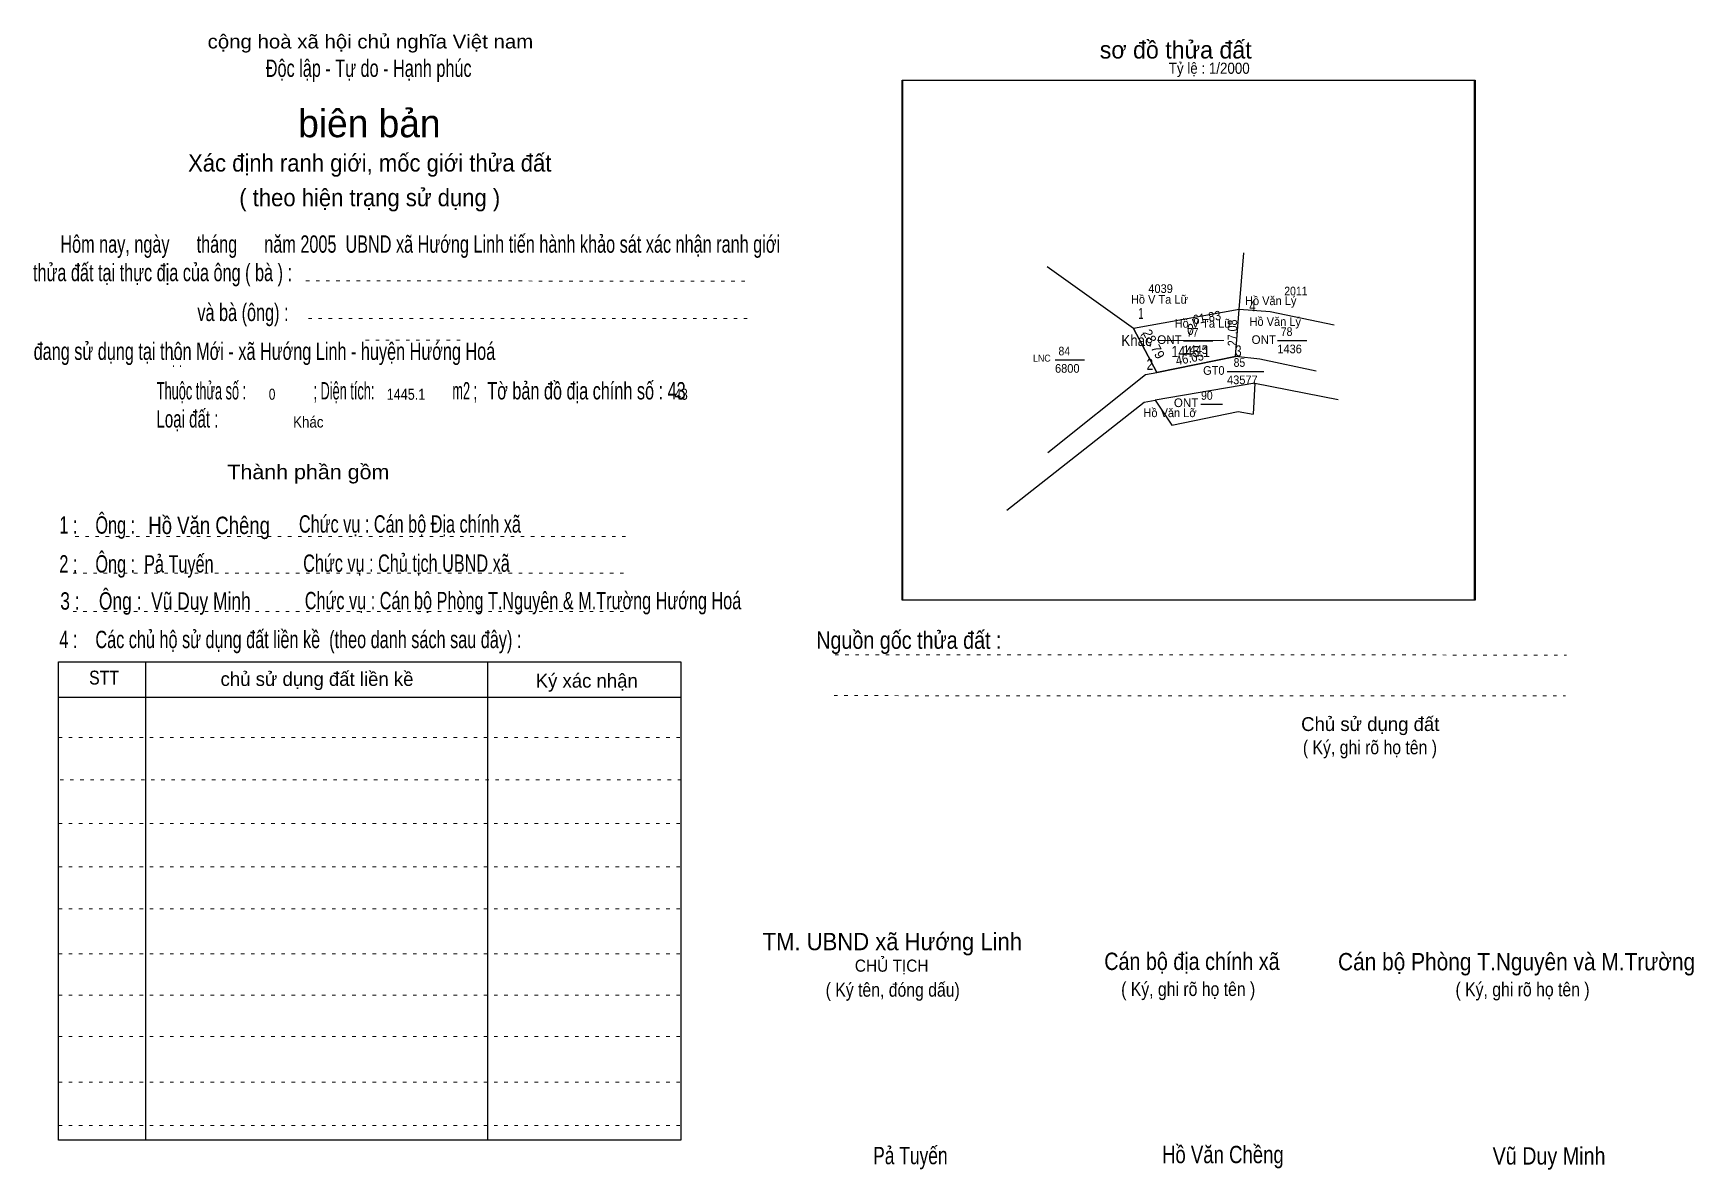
# Model space of a CAD drawing. Header units: centimetres. Extents: x -1.5 to 46.4, y -3.9 to 28.9.
import ezdxf
from ezdxf.enums import TextEntityAlignment as Align

# ---------------------------------------------------------------- set-up
doc = ezdxf.new("R2010")
doc.units = ezdxf.units.CM
doc.header["$LTSCALE"] = 0.16
doc.linetypes.add('DOTTED', pattern=[1.5, 0.3, -1.2])
for name, color, linetype, lineweight in [('15', 7, 'Continuous', 25), ('2', 7, 'Continuous', 25), ('22', 7, 'Continuous', 25), ('33', 7, 'Continuous', 13), ('5', 7, 'DOTTED', 13)]:
    doc.layers.add(name, color=color, linetype=linetype, lineweight=lineweight)
for name, color, linetype in [('16', 7, 'Continuous'), ('32', 7, 'Continuous'), ('34', 7, 'Continuous'), ('51', 7, 'Continuous')]:
    doc.layers.add(name, color=color, linetype=linetype)

msp = doc.modelspace()

# ---------------------------------------------------------------- linework, layer by layer
at = {"layer": '15'}
for p, q in [((31.67, 20), (32.52, 20)), ((34.38, 20.01), (35.23, 20.01)), ((27.97, 19.45), (28.82, 19.45)), ((32.93, 19.12), (33.99, 19.12)), ((32.17, 18.17), (32.8, 18.17))]:
    msp.add_line(p, q, dxfattribs=at)
at = {"layer": '2'}
msp.add_lwpolyline([(23.56, 27.52), (40.06, 27.52), (40.06, 12.52), (23.56, 12.52)], close=True, dxfattribs=at)
at = {"layer": '22'}
for p, q in [((30.23, 20.36), (27.74, 22.13)), ((33.28, 20.9), (30.23, 20.36)), ((30.91, 19.09), (30.23, 20.36)), ((33.17, 19.55), (30.91, 19.09)), ((33.73, 18.78), (30.86, 18.29)), ((33.73, 18.78), (33.68, 17.89)), ((33.73, 18.78), (36.13, 18.31))]:
    msp.add_line(p, q, dxfattribs=at)
for points in [[(33.17, 19.55), (33.28, 20.9), (33.41, 22.54)], [(36.02, 20.45), (34.17, 20.84), (33.28, 20.9)], [(35.5, 19.13), (33.88, 19.47), (33.17, 19.55)], [(27.76, 16.78), (30.58, 19.03), (30.91, 19.09)], [(26.58, 15.12), (30.54, 18.23), (30.86, 18.29)], [(30.86, 18.29), (31.34, 17.57), (33.25, 17.96), (33.68, 17.89)]]:
    msp.add_lwpolyline(points, dxfattribs=at)
msp.add_lwpolyline([(30.91, 19.09), (33.17, 19.55), (33.28, 20.9), (30.23, 20.36)], close=True, dxfattribs=at)
at = {"layer": '33'}
msp.add_line((30.92, 20.01), (32.84, 20.01), dxfattribs=at)
at = {"layer": '5'}
for p, q in [((6.37, 21.73), (19.21, 21.72)), ((6.44, 20.64), (19.25, 20.64)), ((8.09, 20.02), (10.86, 20.02)), ((-0.28, 14.36), (15.72, 14.36)), ((-0.34, 13.3), (15.66, 13.3)), ((-0.34, 12.2), (15.66, 12.2)), ((21.63, 10.95), (42.72, 10.94)), ((21.6, 9.77), (42.69, 9.76)), ((-0.76, 8.56), (17.18, 8.56)), ((-0.72, 7.34), (17.22, 7.34)), ((-0.76, 6.08), (17.18, 6.08)), ((-0.76, 4.83), (17.18, 4.83)), ((-0.76, 3.62), (17.18, 3.62)), ((-0.76, 2.33), (17.18, 2.33)), ((-0.76, 1.13), (17.18, 1.13)), ((-0.76, -0.06), (17.18, -0.06)), ((-0.76, -1.37), (17.18, -1.37)), ((-0.76, -2.62), (17.18, -2.62))]:
    msp.add_line(p, q, dxfattribs=at)
at = {"layer": '5', "linetype": 'Continuous', "lineweight": 25}
for p, q in [((1.74, 10.74), (1.74, -3.05)), ((11.61, 10.74), (11.61, -3.05)), ((-0.76, 9.73), (17.18, 9.73))]:
    msp.add_line(p, q, dxfattribs=at)
for points in [[(23.58, 27.52), (40.08, 27.52), (40.08, 12.52), (23.58, 12.52)], [(-0.76, 10.74), (17.18, 10.74), (17.18, -3.05), (-0.76, -3.05)]]:
    msp.add_lwpolyline(points, close=True, dxfattribs=at)

# ---------------------------------------------------------------- texts
at = {"layer": '15'}
for s, width, p in [('4039', 0.95, (30.66, 21.38)), ('2011', 0.9, (34.58, 21.31)), ('77', 0.9, (31.77, 20.12)), ('78', 0.9, (34.48, 20.14)), ('84', 0.9, (28.07, 19.58)), ('1445', 0.95, (31.67, 19.62)), ('1436', 0.95, (34.38, 19.64)), ('6800', 0.95, (27.97, 19.08)), ('GT0', 0.95, (32.24, 19.02)), ('85', 0.9, (33.12, 19.25)), ('43577', 0.95, (32.93, 18.75)), ('90', 0.9, (32.18, 18.3))]:
    msp.add_text(s, height=0.25, dxfattribs=dict(at, width=width)).set_placement(p)
at = {"layer": '16', "width": 0.95}
for s, p in [('Hồ V Ta Lữ', (30.98, 21.07)), ('Hồ Văn Lý', (34.19, 21.03)), ('Hồ V Ta Lữ', (32.24, 20.38)), ('Hồ Văn Lý', (34.32, 20.43)), ('Hồ Văn Lỡ', (31.285, 17.8))]:
    msp.add_text(s, height=0.25, dxfattribs=at).set_placement(p, align=Align.CENTER)
at = {"layer": '22'}
for p in [(31.27, 19.91), (33.99, 19.91), (31.75, 18.09)]:
    msp.add_text('ONT', height=0.25, dxfattribs=at).set_placement(p, align=Align.CENTER)
at = {"layer": '22', "width": 0.95}
msp.add_text('LNC', height=0.2, dxfattribs=at).set_placement((27.59, 19.4), align=Align.CENTER)
at = {"layer": '32'}
for s, width, p in [('4', 0.8, (33.57, 20.85)), ('1', 0.65, (30.37, 20.63)), ('3', 0.75, (33.17, 19.55)), ('2', 0.8, (30.61, 19.16))]:
    msp.add_text(s, height=0.32, dxfattribs=dict(at, width=width)).set_placement(p)
at = {"layer": '33', "width": 0.9}
msp.add_text('Khác', height=0.32, dxfattribs=at).set_placement((30.76, 19.85), align=Align.RIGHT)
at = {"layer": '33'}
for s, width, p in [('0', 0.8, (31.875, 20.17)), ('1445.1', 0.85, (31.88, 19.53))]:
    msp.add_text(s, height=0.32, dxfattribs=dict(at, width=width)).set_placement(p, align=Align.CENTER)
at = {"layer": '34'}
for s, width, p in [(': : ', 0.85, (2.5, 19.25)), ('0', 0.8, (5.3, 18.3)), ('1445.1', 0.85, (8.7, 18.3)), ('43', 0.8, (17, 18.3)), ('Khác', 0.9, (6, 17.5))]:
    msp.add_text(s, height=0.32, dxfattribs=dict(at, width=width)).set_placement(p)
at = {"layer": '5'}
for s, height, width, p in [('cộng hoà xã hội chủ nghĩa Việt nam', 0.4, 1.1, (8.23, 28.43)), ('Độc lập - Tự do - Hạnh phúc', 0.5, 0.7, (8.18, 27.61)), ('Xác định ranh giới, mốc giới thửa đất', 0.5, 0.95, (8.21, 24.88)), ('( theo hiện trạng sử dụng )', 0.5, 0.95, (8.21, 23.88)), ('Thành phần gồm', 0.42, 1.1, (6.44, 16.01)), ('Hồ Văn Chêng', 0.5, 0.8, (3.58, 14.43)), ('Chức vụ : Cán bộ Địa chính xã', 0.5, 0.7, (9.37, 14.47)), ('Chức vụ : Chủ tịch UBND xã', 0.5, 0.7, (9.27, 13.34)), ('Chức vụ : Cán bộ Phòng T.Nguyên & M.Trường Hướng Hoá', 0.5, 0.7, (12.63, 12.26)), ('    Nguồn gốc thửa đất :', 0.5, 0.85, (23.44, 11.12)), ('( Ký, ghi rõ họ tên )', 0.4, 0.85, (37.05, 8.08)), ('CHỦ TỊCH', 0.35, 0.95, (23.26, 1.81)), ('( Ký tên, đóng dấu)', 0.4, 0.85, (23.29, 1.09)), ('( Ký, ghi rõ họ tên )', 0.4, 0.85, (31.81, 1.11)), ('( Ký, ghi rõ họ tên )', 0.4, 0.85, (41.45, 1.1)), ('Pả Tuyến', 0.5, 0.75, (23.8, -3.74)), ('Hồ Văn Chềng', 0.5, 0.8, (32.81, -3.71)), ('Vũ Duy Minh', 0.5, 0.85, (42.215, -3.75))]:
    msp.add_text(s, height=height, dxfattribs=dict(at, width=width)).set_placement(p, align=Align.CENTER)
msp.add_text('sơ đồ thửa đất', height=0.5, dxfattribs=at).set_placement((29.26, 28.14))
for s, height, p in [('biên bản', 0.8, (8.2, 25.87)), ('      chủ sử dụng đất liền kề', 0.4, (6.245, 10.05)), ('   Ký xác nhận', 0.4, (14.245, 10)), ('Chủ sử dụng đất', 0.4, (37.06, 8.75))]:
    msp.add_text(s, height=height, dxfattribs=at).set_placement(p, align=Align.CENTER)
for s, height, width, p in [('   Hôm nay, ngày      tháng      năm 2005  UBND xã Hướng Linh tiến hành khảo sát xác nhận ranh giới ', 0.5, 0.7, (-1.1, 22.54)), ('thửa đất tại thực địa của ông ( bà ) :                                       ', 0.5, 0.7, (-1.5, 21.72)), ('                                     và bà (ông) :', 0.5, 0.7, (-1.57, 20.57)), (' đang sử dụng tại thôn Mới - xã Hướng Linh - huyện Hướng Hoá', 0.5, 0.7, (-1.61, 19.45)), ('Thuộc thửa số :                   ; Diện tích:                      m2 ;                                            ', 0.5, 0.55, (2.07, 18.31)), ('Tờ bản đồ địa chính số : 43', 0.5, 0.7, (11.6, 18.31)), ('Loại đất :  ', 0.5, 0.65, (2.06, 17.5)), ('    1 :    Ông :                                                        ', 0.5, 0.7, (-1.26, 14.44)), ('    2 :    Ông :  Pả Tuyến', 0.5, 0.7, (-1.26, 13.32)), ('    3 :    Ông :  Vũ Duy Minh', 0.5, 0.75, (-1.27, 12.25)), ('    4 :    Các chủ hộ sử dụng đất liền kề  (theo danh sách sau đây) :', 0.5, 0.7, (-1.26, 11.14)), ('STT', 0.4, 0.85, (0.12, 10.09)), ('TM. UBND xã Hướng Linh', 0.5, 0.95, (19.54, 2.43)), ('Cán bộ địa chính xã  ', 0.5, 0.85, (29.39, 1.86)), ('Cán bộ Phòng T.Nguyên và M.Trường', 0.5, 0.9, (36.13, 1.85))]:
    msp.add_text(s, height=height, dxfattribs=dict(at, width=width)).set_placement(p)
at = {"layer": '51', "width": 0.9}
msp.add_text('Tỷ lệ : 1/2000', height=0.32, dxfattribs=at).set_placement((31.25, 27.7))
at = {"layer": '51'}
for s, rotation, width, p in [('61.83', 9.947, 0.9, (32.372, 20.54)), ('27.08', 90, 0.85, (33.22, 20.23)), ('46.05', 11.334, 0.9, (31.878, 19.372))]:
    msp.add_text(s, height=0.27, rotation=rotation, dxfattribs=dict(at, width=width)).set_placement(p, align=Align.CENTER)
msp.add_text('28.79', height=0.27, rotation=298.229, dxfattribs=at).set_placement((30.698, 19.844), align=Align.CENTER)

doc.saveas('drawing.dxf')
